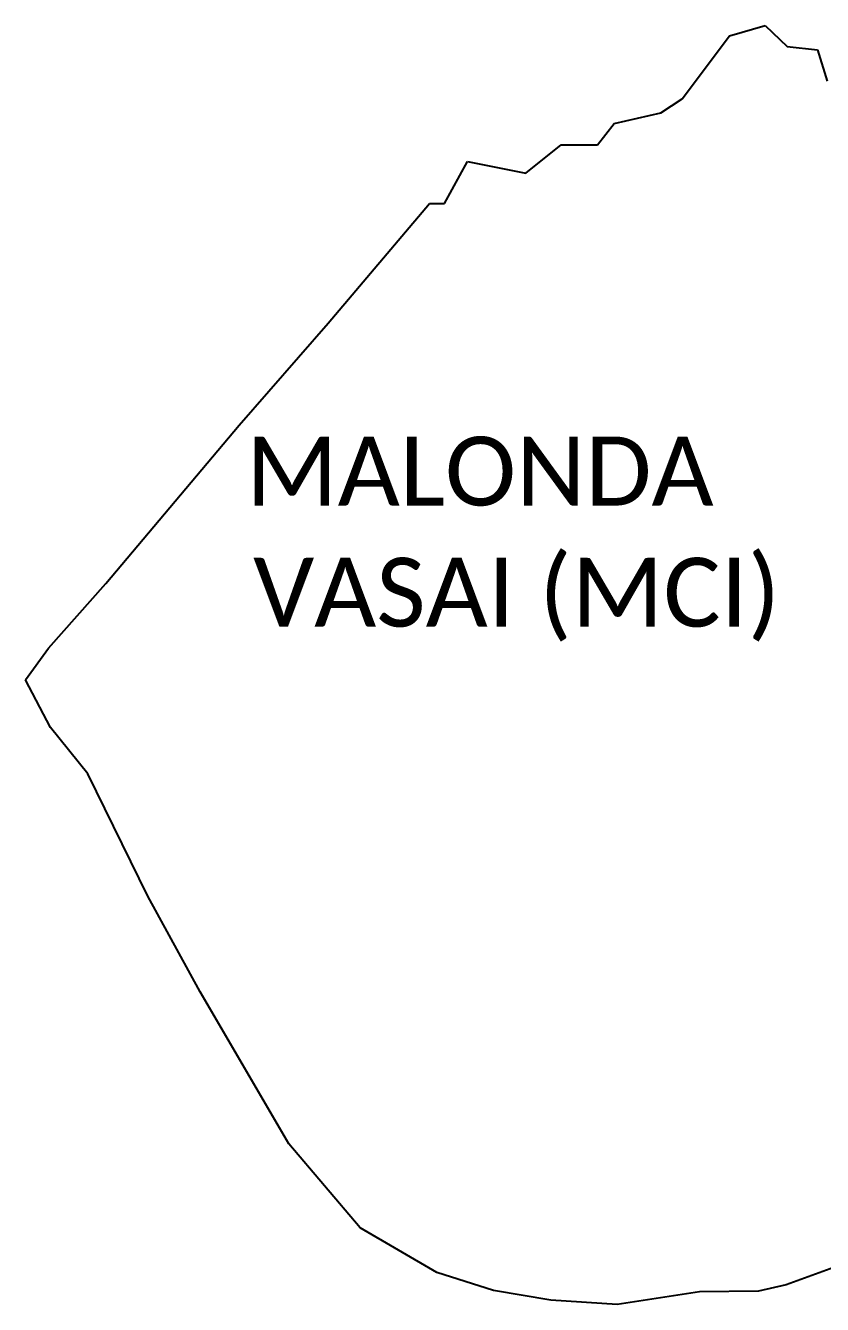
# Model space of a CAD drawing. Header units: metres. Extents: x 268124 to 271097, y 2138069 to 2140457.
# Drawn here: x 268124 to 269612, y 2138069 to 2140457 of the extents above; entities that cross this region are included whole.
import ezdxf

# ---------------------------------------------------------------- set-up
doc = ezdxf.new("R2010")
doc.units = ezdxf.units.M
doc.layers.add('village', color=3, linetype='Continuous')
doc.layers.add('VILLAGE NAME', color=250, linetype='Continuous')
doc.styles.get("Standard").update_dxf_attribs({"font": 'calibri.ttf'})

msp = doc.modelspace()

# ---------------------------------------------------------------- linework, layer by layer
at = {"color": 3}
msp.add_line((268949.3, 2140203), (269057.9, 2140181.2), dxfattribs=at)
at = {"layer": 'village', "color": 3}
for p, q in [((269438.1, 2140437.1), (269505, 2140456.5)), ((269505, 2140456.5), (269546.1, 2140417.4)), ((269349.7, 2140319.5), (269438.1, 2140437.1)), ((269546.1, 2140417.4), (269602.8, 2140411.1)), ((269602.8, 2140411.1), (269620.7, 2140352.4)), ((269310.1, 2140293.5), (269349.7, 2140319.5)), ((269192, 2140234), (269223.1, 2140273.5)), ((269223.1, 2140273.5), (269310.1, 2140293.5)), ((269057.9, 2140181.2), (269123.7, 2140234)), ((269123.7, 2140234), (269192, 2140234)), ((268906.2, 2140124.1), (268949.3, 2140203)), ((268689.1, 2139900.6), (268877.8, 2140124)), ((268877.8, 2140124), (268906.2, 2140124.1)), ((268522.5, 2139710.4), (268689.1, 2139900.6)), ((268273.7, 2139415), (268522.5, 2139710.4)), ((268166.4, 2139294.2), (268273.7, 2139415)), ((268123.8, 2139235), (268166.4, 2139294.2)), ((268170.4, 2139145.9), (268123.8, 2139235)), ((268240.1, 2139059.2), (268170.4, 2139145.9)), ((268351.8, 2138830.6), (268240.1, 2139059.2)), ((268450, 2138652.4), (268351.8, 2138830.6)), ((268615.2, 2138368.1), (268450, 2138652.4)), ((268748.8, 2138211.6), (268615.2, 2138368.1)), ((268891.6, 2138128.1), (268748.8, 2138211.6)), ((269769.4, 2138187.4), (269543.8, 2138105.1)), ((268997.8, 2138094.8), (268891.6, 2138128.1)), ((269543.8, 2138105.1), (269492.1, 2138093.4)), ((269104.8, 2138076.4), (268997.8, 2138094.8)), ((269228.6, 2138068.5), (269104.8, 2138076.4)), ((269382.1, 2138092), (269228.6, 2138068.5)), ((269492.1, 2138093.4), (269382.1, 2138092))]:
    msp.add_line(p, q, dxfattribs=at)

# ---------------------------------------------------------------- texts
at = {"layer": 'VILLAGE NAME'}
for s, height, p in [('MALONDA', 128.65, (268535.2, 2139560.2)), ('VASAI (MCI)', 128.647, (268548.9, 2139334))]:
    msp.add_text(s, height=height, dxfattribs=at).set_placement(p)

doc.saveas('drawing.dxf')
